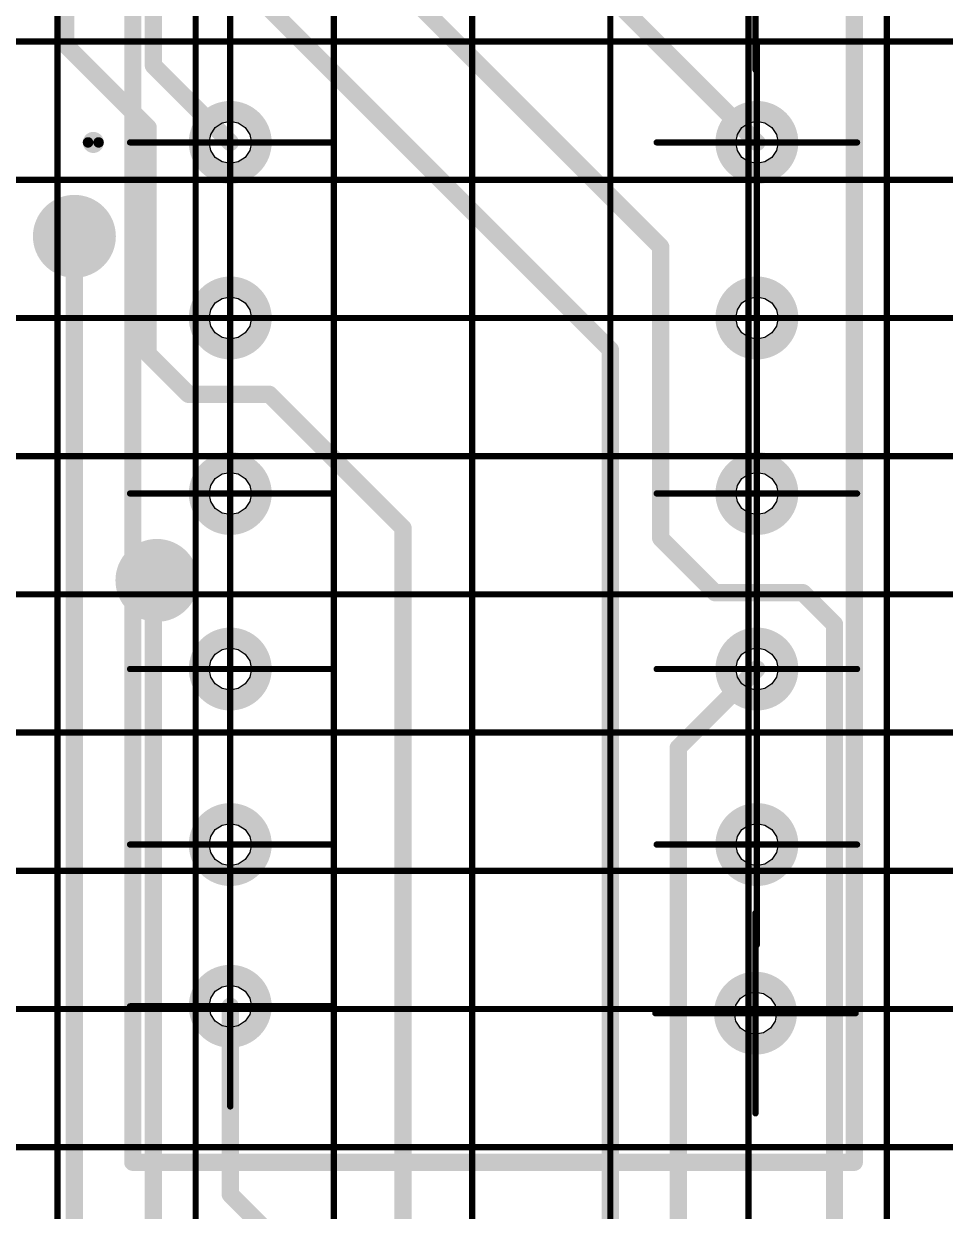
# Model space of a CAD drawing. Header units: millimetres. Extents: x 0 to 841, y 0 to 2540.
# Drawn here: x 112.02 to 138.69, y 2405.15 to 2439.51 of the extents above; entities that cross this region are included whole.
import ezdxf

# ---------------------------------------------------------------- set-up
doc = ezdxf.new("R2010")
doc.units = ezdxf.units.MM
for name, color, linetype in [('Mechanical11', 56, 'Continuous'), ('Mechanical12', 56, 'Continuous'), ('Mechanical7', 56, 'Continuous'), ('Mechanical9', 56, 'Continuous')]:
    doc.layers.add(name, color=color, linetype=linetype)

# ---------------------------------------------------------------- blocks, each defined once
blk = doc.blocks.new('BOASVIEW______T___O_______2_1_33_1_B_1')
at = {"layer": 'Mechanical12', "const_width": 0.5}
for points in [[(42.181, 155.565), (42.181, 194.275)], [(63.059, 155.565), (63.059, 194.275)], [(42.181, 155.565), (63.059, 155.565)]]:
    blk.add_lwpolyline(points, dxfattribs=at)
at = {"layer": 'Mechanical12'}
for points, const_width in [([(45.9, 185.08, 1), (44.1, 185.08, 1)], 0.6), ([(61.14, 185.08, 1), (59.34, 185.08, 1)], 0.6), ([(41.19, 185.08, 1), (40.885, 185.08, 1)], 0.305), ([(43.95, 185.08, 1), (44.25, 185.08, 1)], 0.3), ([(45.75, 185.08, 1), (46.05, 185.08, 1)], 0.3), ([(59.19, 185.08, 1), (59.49, 185.08, 1)], 0.3), ([(60.99, 185.08, 1), (61.29, 185.08, 1)], 0.3), ([(40.809, 185.08, 1), (40.961, 185.08, 1)], 0.152), ([(41.114, 185.08, 1), (41.266, 185.08, 1)], 0.152), ([(45.9, 180, 1), (44.1, 180, 1)], 0.6), ([(61.14, 180, 1), (59.34, 180, 1)], 0.6), ([(43.95, 180, 1), (44.25, 180, 1)], 0.3), ([(45.75, 180, 1), (46.05, 180, 1)], 0.3), ([(59.19, 180, 1), (59.49, 180, 1)], 0.3), ([(60.99, 180, 1), (61.29, 180, 1)], 0.3), ([(45.9, 174.92, 1), (44.1, 174.92, 1)], 0.6), ([(61.14, 174.92, 1), (59.34, 174.92, 1)], 0.6), ([(43.95, 174.92, 1), (44.25, 174.92, 1)], 0.3), ([(45.75, 174.92, 1), (46.05, 174.92, 1)], 0.3), ([(59.19, 174.92, 1), (59.49, 174.92, 1)], 0.3), ([(60.99, 174.92, 1), (61.29, 174.92, 1)], 0.3), ([(45.9, 169.84, 1), (44.1, 169.84, 1)], 0.6), ([(61.14, 169.84, 1), (59.34, 169.84, 1)], 0.6), ([(43.95, 169.84, 1), (44.25, 169.84, 1)], 0.3), ([(45.75, 169.84, 1), (46.05, 169.84, 1)], 0.3), ([(59.19, 169.84, 1), (59.49, 169.84, 1)], 0.3), ([(60.99, 169.84, 1), (61.29, 169.84, 1)], 0.3), ([(45.9, 164.76, 1), (44.1, 164.76, 1)], 0.6), ([(61.14, 164.76, 1), (59.34, 164.76, 1)], 0.6), ([(43.95, 164.76, 1), (44.25, 164.76, 1)], 0.3), ([(45.75, 164.76, 1), (46.05, 164.76, 1)], 0.3), ([(59.19, 164.76, 1), (59.49, 164.76, 1)], 0.3), ([(60.99, 164.76, 1), (61.29, 164.76, 1)], 0.3), ([(45.9, 160.08, 1), (44.1, 160.08, 1)], 0.6), ([(61.1, 159.88, 1), (59.3, 159.88, 1)], 0.6), ([(43.95, 160.08, 1), (44.25, 160.08, 1)], 0.3), ([(45.75, 160.08, 1), (46.05, 160.08, 1)], 0.3), ([(59.15, 159.88, 1), (59.45, 159.88, 1)], 0.3), ([(60.95, 159.88, 1), (61.25, 159.88, 1)], 0.3), ([(42.056, 155.565, 1), (42.306, 155.565, 1)], 0.25), ([(42.056, 155.565, 1), (42.306, 155.565, 1)], 0.25), ([(62.934, 155.565, 1), (63.184, 155.565, 1)], 0.25), ([(62.934, 155.565, 1), (63.184, 155.565, 1)], 0.25)]:
    blk.add_lwpolyline(points, format="xyb", close=True, dxfattribs=dict(at, const_width=const_width))
at = {"layer": 'Mechanical7', "const_width": 0.18}
for points in [[(45, 187.18), (45, 192.98)], [(60.2, 187.18), (60.2, 192.98)], [(45, 182.18), (45, 187.98)], [(60.24, 182.18), (60.24, 187.98)], [(42.1, 185.08), (47.9, 185.08)], [(57.34, 185.08), (63.14, 185.08)], [(45, 177.1), (45, 182.9)], [(60.24, 177.1), (60.24, 182.9)], [(42.1, 180), (47.9, 180)], [(57.34, 180), (63.14, 180)], [(45, 172.02), (45, 177.82)], [(60.24, 172.02), (60.24, 177.82)], [(42.1, 174.92), (47.9, 174.92)], [(57.34, 174.92), (63.14, 174.92)], [(45, 166.94), (45, 172.74)], [(60.24, 166.94), (60.24, 172.74)], [(42.1, 169.84), (47.9, 169.84)], [(57.34, 169.84), (63.14, 169.84)], [(45, 161.86), (45, 167.66)], [(60.24, 161.86), (60.24, 167.66)], [(42.1, 164.76), (47.9, 164.76)], [(57.34, 164.76), (63.14, 164.76)], [(45, 157.18), (45, 162.98)], [(60.2, 156.98), (60.2, 162.78)], [(42.1, 160.08), (47.9, 160.08)], [(57.3, 159.88), (63.1, 159.88)]]:
    blk.add_lwpolyline(points, dxfattribs=at)
at = {"layer": 'Mechanical7', "const_width": 0.09}
for points in [[(44.955, 187.98, 1), (45.045, 187.98, 1)], [(60.195, 187.98, 1), (60.285, 187.98, 1)], [(44.955, 187.18, 1), (45.045, 187.18, 1)], [(60.155, 187.18, 1), (60.245, 187.18, 1)], [(42.055, 185.08, 1), (42.145, 185.08, 1)], [(47.855, 185.08, 1), (47.945, 185.08, 1)], [(57.295, 185.08, 1), (57.385, 185.08, 1)], [(63.095, 185.08, 1), (63.185, 185.08, 1)], [(44.955, 182.9, 1), (45.045, 182.9, 1)], [(60.195, 182.9, 1), (60.285, 182.9, 1)], [(44.955, 182.18, 1), (45.045, 182.18, 1)], [(60.195, 182.18, 1), (60.285, 182.18, 1)], [(42.055, 180, 1), (42.145, 180, 1)], [(47.855, 180, 1), (47.945, 180, 1)], [(57.295, 180, 1), (57.385, 180, 1)], [(63.095, 180, 1), (63.185, 180, 1)], [(44.955, 177.82, 1), (45.045, 177.82, 1)], [(60.195, 177.82, 1), (60.285, 177.82, 1)], [(44.955, 177.1, 1), (45.045, 177.1, 1)], [(60.195, 177.1, 1), (60.285, 177.1, 1)], [(42.055, 174.92, 1), (42.145, 174.92, 1)], [(47.855, 174.92, 1), (47.945, 174.92, 1)], [(57.295, 174.92, 1), (57.385, 174.92, 1)], [(63.095, 174.92, 1), (63.185, 174.92, 1)], [(44.955, 172.74, 1), (45.045, 172.74, 1)], [(60.195, 172.74, 1), (60.285, 172.74, 1)], [(44.955, 172.02, 1), (45.045, 172.02, 1)], [(60.195, 172.02, 1), (60.285, 172.02, 1)], [(42.055, 169.84, 1), (42.145, 169.84, 1)], [(47.855, 169.84, 1), (47.945, 169.84, 1)], [(57.295, 169.84, 1), (57.385, 169.84, 1)], [(63.095, 169.84, 1), (63.185, 169.84, 1)], [(44.955, 167.66, 1), (45.045, 167.66, 1)], [(60.195, 167.66, 1), (60.285, 167.66, 1)], [(44.955, 166.94, 1), (45.045, 166.94, 1)], [(60.195, 166.94, 1), (60.285, 166.94, 1)], [(42.055, 164.76, 1), (42.145, 164.76, 1)], [(47.855, 164.76, 1), (47.945, 164.76, 1)], [(57.295, 164.76, 1), (57.385, 164.76, 1)], [(63.095, 164.76, 1), (63.185, 164.76, 1)], [(44.955, 162.98, 1), (45.045, 162.98, 1)], [(60.155, 162.78, 1), (60.245, 162.78, 1)], [(44.955, 161.86, 1), (45.045, 161.86, 1)], [(60.195, 161.86, 1), (60.285, 161.86, 1)], [(42.055, 160.08, 1), (42.145, 160.08, 1)], [(47.855, 160.08, 1), (47.945, 160.08, 1)], [(57.255, 159.88, 1), (57.345, 159.88, 1)], [(63.055, 159.88, 1), (63.145, 159.88, 1)], [(44.955, 157.18, 1), (45.045, 157.18, 1)], [(60.155, 156.98, 1), (60.245, 156.98, 1)]]:
    blk.add_lwpolyline(points, format="xyb", close=True, dxfattribs=at)
blk = doc.blocks.new('BOASVIEW______T___L_____2_1_1_1_B_4')
at = {"layer": 'Mechanical11'}
for p, q in [((45, 185.08), (45, 185.692)), ((45, 185.692), (45.234, 185.645)), ((45.234, 185.645), (45.433, 185.513)), ((60.24, 185.08), (60.24, 185.692)), ((60.24, 185.692), (60.474, 185.645)), ((60.474, 185.645), (60.673, 185.513)), ((45.433, 185.513), (45.565, 185.314)), ((45.565, 185.314), (45.612, 185.08)), ((60.673, 185.513), (60.805, 185.314)), ((60.805, 185.314), (60.852, 185.08)), ((45, 185.08), (45.612, 185.08)), ((45, 184.468), (45, 185.08)), ((45.612, 185.08), (45, 185.08)), ((45.612, 185.08), (45.565, 184.846)), ((60.24, 185.08), (60.852, 185.08)), ((60.24, 184.468), (60.24, 185.08)), ((60.852, 185.08), (60.24, 185.08)), ((60.852, 185.08), (60.805, 184.846)), ((45.433, 184.647), (45.234, 184.515)), ((45.565, 184.846), (45.433, 184.647)), ((60.673, 184.647), (60.474, 184.515)), ((60.805, 184.846), (60.673, 184.647)), ((45.234, 184.515), (45, 184.468)), ((60.474, 184.515), (60.24, 184.468)), ((45, 180), (45, 180.612)), ((45, 180.612), (45.234, 180.565)), ((45.234, 180.565), (45.433, 180.433)), ((45.433, 180.433), (45.565, 180.234)), ((60.24, 180), (60.24, 180.612)), ((60.24, 180.612), (60.474, 180.565)), ((60.474, 180.565), (60.673, 180.433)), ((60.673, 180.433), (60.805, 180.234)), ((45.565, 180.234), (45.612, 180)), ((60.805, 180.234), (60.852, 180)), ((45, 180), (45.612, 180)), ((45, 179.388), (45, 180)), ((45.612, 180), (45, 180)), ((45.565, 179.766), (45.433, 179.567)), ((45.612, 180), (45.565, 179.766)), ((60.24, 180), (60.852, 180)), ((60.24, 179.388), (60.24, 180)), ((60.852, 180), (60.24, 180)), ((60.805, 179.766), (60.673, 179.567)), ((60.852, 180), (60.805, 179.766)), ((45.234, 179.435), (45, 179.388)), ((45.433, 179.567), (45.234, 179.435)), ((60.474, 179.435), (60.24, 179.388)), ((60.673, 179.567), (60.474, 179.435)), ((45, 174.92), (45, 175.532)), ((45, 175.532), (45.234, 175.485)), ((45.234, 175.485), (45.433, 175.353)), ((45.433, 175.353), (45.565, 175.154)), ((60.24, 174.92), (60.24, 175.532)), ((60.24, 175.532), (60.474, 175.485)), ((60.474, 175.485), (60.673, 175.353)), ((60.673, 175.353), (60.805, 175.154)), ((45.565, 175.154), (45.612, 174.92)), ((60.805, 175.154), (60.852, 174.92)), ((45, 174.92), (45.612, 174.92)), ((45, 174.308), (45, 174.92)), ((45.612, 174.92), (45, 174.92)), ((45.565, 174.686), (45.433, 174.487)), ((45.612, 174.92), (45.565, 174.686)), ((60.24, 174.92), (60.852, 174.92)), ((60.24, 174.308), (60.24, 174.92)), ((60.852, 174.92), (60.24, 174.92)), ((60.805, 174.686), (60.673, 174.487)), ((60.852, 174.92), (60.805, 174.686)), ((45.234, 174.355), (45, 174.308)), ((45.433, 174.487), (45.234, 174.355)), ((60.474, 174.355), (60.24, 174.308)), ((60.673, 174.487), (60.474, 174.355)), ((45, 169.84), (45, 170.452)), ((45, 170.452), (45.234, 170.405)), ((45.234, 170.405), (45.433, 170.273)), ((45.433, 170.273), (45.565, 170.074)), ((60.24, 169.84), (60.24, 170.452)), ((60.24, 170.452), (60.474, 170.405)), ((60.474, 170.405), (60.673, 170.273)), ((60.673, 170.273), (60.805, 170.074)), ((45, 169.84), (45.612, 169.84)), ((45, 169.228), (45, 169.84)), ((45.612, 169.84), (45, 169.84)), ((45.565, 170.074), (45.612, 169.84)), ((45.612, 169.84), (45.565, 169.606)), ((60.24, 169.84), (60.852, 169.84)), ((60.24, 169.228), (60.24, 169.84)), ((60.852, 169.84), (60.24, 169.84)), ((60.805, 170.074), (60.852, 169.84)), ((60.852, 169.84), (60.805, 169.606)), ((45.565, 169.606), (45.433, 169.407)), ((60.805, 169.606), (60.673, 169.407)), ((45.234, 169.275), (45, 169.228)), ((45.433, 169.407), (45.234, 169.275)), ((60.474, 169.275), (60.24, 169.228)), ((60.673, 169.407), (60.474, 169.275)), ((45, 164.76), (45, 165.372)), ((45, 165.372), (45.234, 165.325)), ((45.234, 165.325), (45.433, 165.193)), ((60.24, 164.76), (60.24, 165.372)), ((60.24, 165.372), (60.474, 165.325)), ((60.474, 165.325), (60.673, 165.193)), ((45.433, 165.193), (45.565, 164.994)), ((45.565, 164.994), (45.612, 164.76)), ((60.673, 165.193), (60.805, 164.994)), ((60.805, 164.994), (60.852, 164.76)), ((45, 164.76), (45.612, 164.76)), ((45, 164.148), (45, 164.76)), ((45.612, 164.76), (45, 164.76)), ((45.612, 164.76), (45.565, 164.526)), ((60.24, 164.76), (60.852, 164.76)), ((60.24, 164.148), (60.24, 164.76)), ((60.852, 164.76), (60.24, 164.76)), ((60.852, 164.76), (60.805, 164.526)), ((45.433, 164.327), (45.234, 164.195)), ((45.565, 164.526), (45.433, 164.327)), ((60.673, 164.327), (60.474, 164.195)), ((60.805, 164.526), (60.673, 164.327)), ((45.234, 164.195), (45, 164.148)), ((60.474, 164.195), (60.24, 164.148)), ((45, 160.08), (45, 160.692)), ((45, 160.692), (45.234, 160.645)), ((45.234, 160.645), (45.433, 160.513)), ((45.433, 160.513), (45.565, 160.314)), ((45.565, 160.314), (45.612, 160.08)), ((60.2, 159.88), (60.2, 160.492)), ((60.2, 160.492), (60.434, 160.445)), ((60.434, 160.445), (60.633, 160.313)), ((60.633, 160.313), (60.765, 160.114)), ((45, 160.08), (45.612, 160.08)), ((45, 159.468), (45, 160.08)), ((45.612, 160.08), (45, 160.08)), ((45.565, 159.846), (45.433, 159.647)), ((45.612, 160.08), (45.565, 159.846)), ((60.2, 159.88), (60.812, 159.88)), ((60.2, 159.268), (60.2, 159.88)), ((60.812, 159.88), (60.2, 159.88)), ((60.765, 160.114), (60.812, 159.88)), ((60.812, 159.88), (60.765, 159.646)), ((45.234, 159.515), (45, 159.468)), ((45.433, 159.647), (45.234, 159.515)), ((60.765, 159.646), (60.633, 159.447)), ((60.434, 159.315), (60.2, 159.268)), ((60.633, 159.447), (60.434, 159.315))]:
    blk.add_line(p, q, dxfattribs=at)
for points, const_width in [([(40.84, 182.362, 1), (40.14, 182.362, 1)], 0.7), ([(39.965, 182.362, 1), (40.315, 182.362, 1)], 0.35), ([(40.665, 182.362, 1), (41.015, 182.362, 1)], 0.35), ([(43.228, 172.405, 1), (42.528, 172.405, 1)], 0.7), ([(42.353, 172.405, 1), (42.703, 172.405, 1)], 0.35), ([(43.053, 172.405, 1), (43.403, 172.405, 1)], 0.35)]:
    blk.add_lwpolyline(points, format="xyb", close=True, dxfattribs=dict(at, const_width=const_width))
at = {"layer": 'Mechanical12'}
for p, q in [((44.567, 185.513), (44.766, 185.645)), ((44.766, 185.645), (45, 185.692)), ((45, 185.692), (45, 185.08)), ((59.807, 185.513), (60.006, 185.645)), ((60.006, 185.645), (60.24, 185.692)), ((60.24, 185.692), (60.24, 185.08)), ((44.388, 185.08), (44.435, 185.314)), ((44.435, 185.314), (44.567, 185.513)), ((59.628, 185.08), (59.675, 185.314)), ((59.675, 185.314), (59.807, 185.513)), ((44.388, 185.08), (45, 185.08)), ((44.435, 184.846), (44.388, 185.08)), ((45, 185.08), (44.388, 185.08)), ((45, 185.08), (45, 184.468)), ((59.628, 185.08), (60.24, 185.08)), ((59.675, 184.846), (59.628, 185.08)), ((60.24, 185.08), (59.628, 185.08)), ((60.24, 185.08), (60.24, 184.468)), ((44.567, 184.647), (44.435, 184.846)), ((44.766, 184.515), (44.567, 184.647)), ((59.807, 184.647), (59.675, 184.846)), ((60.006, 184.515), (59.807, 184.647)), ((45, 184.468), (44.766, 184.515)), ((60.24, 184.468), (60.006, 184.515)), ((44.435, 180.234), (44.567, 180.433)), ((44.567, 180.433), (44.766, 180.565)), ((44.766, 180.565), (45, 180.612)), ((45, 180.612), (45, 180)), ((59.675, 180.234), (59.807, 180.433)), ((59.807, 180.433), (60.006, 180.565)), ((60.006, 180.565), (60.24, 180.612)), ((60.24, 180.612), (60.24, 180)), ((44.388, 180), (44.435, 180.234)), ((59.628, 180), (59.675, 180.234)), ((44.388, 180), (45, 180)), ((44.435, 179.766), (44.388, 180)), ((45, 180), (44.388, 180)), ((44.567, 179.567), (44.435, 179.766)), ((45, 180), (45, 179.388)), ((59.628, 180), (60.24, 180)), ((59.675, 179.766), (59.628, 180)), ((60.24, 180), (59.628, 180)), ((59.807, 179.567), (59.675, 179.766)), ((60.24, 180), (60.24, 179.388)), ((44.766, 179.435), (44.567, 179.567)), ((45, 179.388), (44.766, 179.435)), ((60.006, 179.435), (59.807, 179.567)), ((60.24, 179.388), (60.006, 179.435)), ((44.435, 175.154), (44.567, 175.353)), ((44.567, 175.353), (44.766, 175.485)), ((44.766, 175.485), (45, 175.532)), ((45, 175.532), (45, 174.92)), ((59.675, 175.154), (59.807, 175.353)), ((59.807, 175.353), (60.006, 175.485)), ((60.006, 175.485), (60.24, 175.532)), ((60.24, 175.532), (60.24, 174.92)), ((44.388, 174.92), (44.435, 175.154)), ((59.628, 174.92), (59.675, 175.154)), ((44.388, 174.92), (45, 174.92)), ((44.435, 174.686), (44.388, 174.92)), ((45, 174.92), (44.388, 174.92)), ((44.567, 174.487), (44.435, 174.686)), ((45, 174.92), (45, 174.308)), ((59.628, 174.92), (60.24, 174.92)), ((59.675, 174.686), (59.628, 174.92)), ((60.24, 174.92), (59.628, 174.92)), ((59.807, 174.487), (59.675, 174.686)), ((60.24, 174.92), (60.24, 174.308)), ((44.766, 174.355), (44.567, 174.487)), ((45, 174.308), (44.766, 174.355)), ((60.006, 174.355), (59.807, 174.487)), ((60.24, 174.308), (60.006, 174.355)), ((44.435, 170.074), (44.567, 170.273)), ((44.567, 170.273), (44.766, 170.405)), ((44.766, 170.405), (45, 170.452)), ((45, 170.452), (45, 169.84)), ((59.675, 170.074), (59.807, 170.273)), ((59.807, 170.273), (60.006, 170.405)), ((60.006, 170.405), (60.24, 170.452)), ((60.24, 170.452), (60.24, 169.84)), ((44.388, 169.84), (44.435, 170.074)), ((44.388, 169.84), (45, 169.84)), ((44.435, 169.606), (44.388, 169.84)), ((45, 169.84), (44.388, 169.84)), ((45, 169.84), (45, 169.228)), ((59.628, 169.84), (59.675, 170.074)), ((59.628, 169.84), (60.24, 169.84)), ((59.675, 169.606), (59.628, 169.84)), ((60.24, 169.84), (59.628, 169.84)), ((60.24, 169.84), (60.24, 169.228)), ((44.567, 169.407), (44.435, 169.606)), ((59.807, 169.407), (59.675, 169.606)), ((44.766, 169.275), (44.567, 169.407)), ((45, 169.228), (44.766, 169.275)), ((60.006, 169.275), (59.807, 169.407)), ((60.24, 169.228), (60.006, 169.275)), ((44.567, 165.193), (44.766, 165.325)), ((44.766, 165.325), (45, 165.372)), ((45, 165.372), (45, 164.76)), ((59.807, 165.193), (60.006, 165.325)), ((60.006, 165.325), (60.24, 165.372)), ((60.24, 165.372), (60.24, 164.76)), ((44.388, 164.76), (44.435, 164.994)), ((44.435, 164.994), (44.567, 165.193)), ((59.628, 164.76), (59.675, 164.994)), ((59.675, 164.994), (59.807, 165.193)), ((44.388, 164.76), (45, 164.76)), ((44.435, 164.526), (44.388, 164.76)), ((45, 164.76), (44.388, 164.76)), ((45, 164.76), (45, 164.148)), ((59.628, 164.76), (60.24, 164.76)), ((59.675, 164.526), (59.628, 164.76)), ((60.24, 164.76), (59.628, 164.76)), ((60.24, 164.76), (60.24, 164.148)), ((44.567, 164.327), (44.435, 164.526)), ((44.766, 164.195), (44.567, 164.327)), ((59.807, 164.327), (59.675, 164.526)), ((60.006, 164.195), (59.807, 164.327)), ((45, 164.148), (44.766, 164.195)), ((60.24, 164.148), (60.006, 164.195)), ((44.435, 160.314), (44.567, 160.513)), ((44.567, 160.513), (44.766, 160.645)), ((44.766, 160.645), (45, 160.692)), ((45, 160.692), (45, 160.08)), ((44.388, 160.08), (44.435, 160.314)), ((59.635, 160.114), (59.767, 160.313)), ((59.767, 160.313), (59.966, 160.445)), ((59.966, 160.445), (60.2, 160.492)), ((60.2, 160.492), (60.2, 159.88)), ((44.388, 160.08), (45, 160.08)), ((44.435, 159.846), (44.388, 160.08)), ((45, 160.08), (44.388, 160.08)), ((44.567, 159.647), (44.435, 159.846)), ((45, 160.08), (45, 159.468)), ((59.588, 159.88), (59.635, 160.114)), ((59.588, 159.88), (60.2, 159.88)), ((59.635, 159.646), (59.588, 159.88)), ((60.2, 159.88), (59.588, 159.88)), ((60.2, 159.88), (60.2, 159.268)), ((44.766, 159.515), (44.567, 159.647)), ((45, 159.468), (44.766, 159.515)), ((59.767, 159.447), (59.635, 159.646)), ((59.966, 159.315), (59.767, 159.447)), ((60.2, 159.268), (59.966, 159.315))]:
    blk.add_line(p, q, dxfattribs=at)
at = {"layer": 'Mechanical12', "const_width": 0.5}
for points in [[(51.63, 193.69), (60.24, 185.08)], [(47.196, 192.318), (57.457, 182.057)], [(40.236, 187.899), (40.236, 192.166)], [(42.776, 187.304), (42.776, 191.302)], [(45, 190.08), (56, 179.08)], [(40.236, 187.899), (42.624, 185.511)], [(42.776, 187.304), (45, 185.08)], [(42.624, 178.958), (42.624, 185.511)], [(40.49, 150.764), (40.49, 182.362)], [(57.457, 173.624), (57.457, 182.057)], [(42.624, 178.958), (43.792, 177.79)], [(56, 146), (56, 179.08)], [(43.792, 177.79), (46.129, 177.79)], [(46.129, 177.79), (50, 173.918)], [(50, 146), (50, 173.918)], [(57.457, 173.624), (59.032, 172.049)], [(42.776, 172.303), (42.878, 172.405)], [(42.776, 152.644), (42.776, 172.303)], [(59.032, 172.049), (61.572, 172.049)], [(61.572, 172.049), (62.486, 171.135)], [(62.486, 148.427), (62.486, 171.135)], [(57.965, 167.565), (60.24, 169.84)], [(57.965, 139.623), (57.965, 167.565)], [(45, 154.636), (45, 160.08)], [(45, 154.636), (45.976, 153.66)]]:
    blk.add_lwpolyline(points, dxfattribs=at)
at = {"layer": 'Mechanical12'}
for points, const_width in [([(40.111, 187.899, 1), (40.361, 187.899, 1)], 0.25), ([(40.111, 187.899, 1), (40.361, 187.899, 1)], 0.25), ([(42.651, 187.304, 1), (42.901, 187.304, 1)], 0.25), ([(42.651, 187.304, 1), (42.901, 187.304, 1)], 0.25), ([(45.9, 185.08, 1), (44.1, 185.08, 1)], 0.6), ([(61.14, 185.08, 1), (59.34, 185.08, 1)], 0.6), ([(42.499, 185.511, 1), (42.749, 185.511, 1)], 0.25), ([(42.499, 185.511, 1), (42.749, 185.511, 1)], 0.25), ([(43.95, 185.08, 1), (44.25, 185.08, 1)], 0.3), ([(44.875, 185.08, 1), (45.125, 185.08, 1)], 0.25), ([(45.75, 185.08, 1), (46.05, 185.08, 1)], 0.3), ([(59.19, 185.08, 1), (59.49, 185.08, 1)], 0.3), ([(60.115, 185.08, 1), (60.365, 185.08, 1)], 0.25), ([(60.99, 185.08, 1), (61.29, 185.08, 1)], 0.3), ([(41.44, 182.362, 1), (39.54, 182.362, 1)], 0.5), ([(39.415, 182.362, 1), (39.665, 182.362, 1)], 0.25), ([(40.365, 182.362, 1), (40.615, 182.362, 1)], 0.25), ([(41.315, 182.362, 1), (41.565, 182.362, 1)], 0.25), ([(57.332, 182.057, 1), (57.582, 182.057, 1)], 0.25), ([(57.332, 182.057, 1), (57.582, 182.057, 1)], 0.25), ([(45.9, 180, 1), (44.1, 180, 1)], 0.6), ([(61.14, 180, 1), (59.34, 180, 1)], 0.6), ([(43.95, 180, 1), (44.25, 180, 1)], 0.3), ([(45.75, 180, 1), (46.05, 180, 1)], 0.3), ([(59.19, 180, 1), (59.49, 180, 1)], 0.3), ([(60.99, 180, 1), (61.29, 180, 1)], 0.3), ([(42.499, 178.958, 1), (42.749, 178.958, 1)], 0.25), ([(42.499, 178.958, 1), (42.749, 178.958, 1)], 0.25), ([(55.875, 179.08, 1), (56.125, 179.08, 1)], 0.25), ([(55.875, 179.08, 1), (56.125, 179.08, 1)], 0.25), ([(43.667, 177.79, 1), (43.917, 177.79, 1)], 0.25), ([(43.667, 177.79, 1), (43.917, 177.79, 1)], 0.25), ([(46.004, 177.79, 1), (46.254, 177.79, 1)], 0.25), ([(46.004, 177.79, 1), (46.254, 177.79, 1)], 0.25), ([(45.9, 174.92, 1), (44.1, 174.92, 1)], 0.6), ([(61.14, 174.92, 1), (59.34, 174.92, 1)], 0.6), ([(43.95, 174.92, 1), (44.25, 174.92, 1)], 0.3), ([(45.75, 174.92, 1), (46.05, 174.92, 1)], 0.3), ([(59.19, 174.92, 1), (59.49, 174.92, 1)], 0.3), ([(60.99, 174.92, 1), (61.29, 174.92, 1)], 0.3), ([(49.875, 173.918, 1), (50.125, 173.918, 1)], 0.25), ([(49.875, 173.918, 1), (50.125, 173.918, 1)], 0.25), ([(43.828, 172.405, 1), (41.928, 172.405, 1)], 0.5), ([(57.332, 173.624, 1), (57.582, 173.624, 1)], 0.25), ([(57.332, 173.624, 1), (57.582, 173.624, 1)], 0.25), ([(41.803, 172.405, 1), (42.053, 172.405, 1)], 0.25), ([(42.651, 172.303, 1), (42.901, 172.303, 1)], 0.25), ([(42.651, 172.303, 1), (42.901, 172.303, 1)], 0.25), ([(42.753, 172.405, 1), (43.003, 172.405, 1)], 0.25), ([(43.703, 172.405, 1), (43.953, 172.405, 1)], 0.25), ([(58.907, 172.049, 1), (59.157, 172.049, 1)], 0.25), ([(58.907, 172.049, 1), (59.157, 172.049, 1)], 0.25), ([(61.447, 172.049, 1), (61.697, 172.049, 1)], 0.25), ([(61.447, 172.049, 1), (61.697, 172.049, 1)], 0.25), ([(62.361, 171.135, 1), (62.611, 171.135, 1)], 0.25), ([(62.361, 171.135, 1), (62.611, 171.135, 1)], 0.25), ([(45.9, 169.84, 1), (44.1, 169.84, 1)], 0.6), ([(61.14, 169.84, 1), (59.34, 169.84, 1)], 0.6), ([(43.95, 169.84, 1), (44.25, 169.84, 1)], 0.3), ([(45.75, 169.84, 1), (46.05, 169.84, 1)], 0.3), ([(59.19, 169.84, 1), (59.49, 169.84, 1)], 0.3), ([(60.99, 169.84, 1), (61.29, 169.84, 1)], 0.3), ([(60.115, 169.84, 1), (60.365, 169.84, 1)], 0.25), ([(57.84, 167.565, 1), (58.09, 167.565, 1)], 0.25), ([(57.84, 167.565, 1), (58.09, 167.565, 1)], 0.25), ([(45.9, 164.76, 1), (44.1, 164.76, 1)], 0.6), ([(61.14, 164.76, 1), (59.34, 164.76, 1)], 0.6), ([(43.95, 164.76, 1), (44.25, 164.76, 1)], 0.3), ([(45.75, 164.76, 1), (46.05, 164.76, 1)], 0.3), ([(59.19, 164.76, 1), (59.49, 164.76, 1)], 0.3), ([(60.99, 164.76, 1), (61.29, 164.76, 1)], 0.3), ([(45.9, 160.08, 1), (44.1, 160.08, 1)], 0.6), ([(61.1, 159.88, 1), (59.3, 159.88, 1)], 0.6), ([(43.95, 160.08, 1), (44.25, 160.08, 1)], 0.3), ([(44.875, 160.08, 1), (45.125, 160.08, 1)], 0.25), ([(45.75, 160.08, 1), (46.05, 160.08, 1)], 0.3), ([(59.15, 159.88, 1), (59.45, 159.88, 1)], 0.3), ([(60.95, 159.88, 1), (61.25, 159.88, 1)], 0.3), ([(44.875, 154.636, 1), (45.125, 154.636, 1)], 0.25), ([(44.875, 154.636, 1), (45.125, 154.636, 1)], 0.25)]:
    blk.add_lwpolyline(points, format="xyb", close=True, dxfattribs=dict(at, const_width=const_width))
at = {"layer": 'Mechanical7', "const_width": 0.18}
for points in [[(45, 187.48), (45, 192.68)], [(60.2, 187.48), (60.2, 192.68)], [(45, 182.48), (45, 187.68)], [(60.24, 182.48), (60.24, 187.68)], [(42.4, 185.08), (47.6, 185.08)], [(57.64, 185.08), (62.84, 185.08)], [(45, 177.4), (45, 182.6)], [(60.24, 177.4), (60.24, 182.6)], [(42.4, 180), (47.6, 180)], [(57.64, 180), (62.84, 180)], [(45, 172.32), (45, 177.52)], [(60.24, 172.32), (60.24, 177.52)], [(42.4, 174.92), (47.6, 174.92)], [(57.64, 174.92), (62.84, 174.92)], [(45, 167.24), (45, 172.44)], [(60.24, 167.24), (60.24, 172.44)], [(42.4, 169.84), (47.6, 169.84)], [(57.64, 169.84), (62.84, 169.84)], [(45, 162.16), (45, 167.36)], [(60.24, 162.16), (60.24, 167.36)], [(42.4, 164.76), (47.6, 164.76)], [(57.64, 164.76), (62.84, 164.76)], [(45, 157.48), (45, 162.68)], [(60.2, 157.28), (60.2, 162.48)], [(42.4, 160.08), (47.6, 160.08)], [(57.6, 159.88), (62.8, 159.88)]]:
    blk.add_lwpolyline(points, dxfattribs=at)
at = {"layer": 'Mechanical7', "const_width": 0.09}
for points in [[(44.955, 187.68, 1), (45.045, 187.68, 1)], [(60.195, 187.68, 1), (60.285, 187.68, 1)], [(44.955, 187.48, 1), (45.045, 187.48, 1)], [(60.155, 187.48, 1), (60.245, 187.48, 1)], [(42.355, 185.08, 1), (42.445, 185.08, 1)], [(47.555, 185.08, 1), (47.645, 185.08, 1)], [(57.595, 185.08, 1), (57.685, 185.08, 1)], [(62.795, 185.08, 1), (62.885, 185.08, 1)], [(44.955, 182.6, 1), (45.045, 182.6, 1)], [(44.955, 182.48, 1), (45.045, 182.48, 1)], [(60.195, 182.6, 1), (60.285, 182.6, 1)], [(60.195, 182.48, 1), (60.285, 182.48, 1)], [(42.355, 180, 1), (42.445, 180, 1)], [(47.555, 180, 1), (47.645, 180, 1)], [(57.595, 180, 1), (57.685, 180, 1)], [(62.795, 180, 1), (62.885, 180, 1)], [(44.955, 177.52, 1), (45.045, 177.52, 1)], [(44.955, 177.4, 1), (45.045, 177.4, 1)], [(60.195, 177.52, 1), (60.285, 177.52, 1)], [(60.195, 177.4, 1), (60.285, 177.4, 1)], [(42.355, 174.92, 1), (42.445, 174.92, 1)], [(47.555, 174.92, 1), (47.645, 174.92, 1)], [(57.595, 174.92, 1), (57.685, 174.92, 1)], [(62.795, 174.92, 1), (62.885, 174.92, 1)], [(44.955, 172.44, 1), (45.045, 172.44, 1)], [(60.195, 172.44, 1), (60.285, 172.44, 1)], [(44.955, 172.32, 1), (45.045, 172.32, 1)], [(60.195, 172.32, 1), (60.285, 172.32, 1)], [(42.355, 169.84, 1), (42.445, 169.84, 1)], [(47.555, 169.84, 1), (47.645, 169.84, 1)], [(57.595, 169.84, 1), (57.685, 169.84, 1)], [(62.795, 169.84, 1), (62.885, 169.84, 1)], [(44.955, 167.36, 1), (45.045, 167.36, 1)], [(60.195, 167.36, 1), (60.285, 167.36, 1)], [(44.955, 167.24, 1), (45.045, 167.24, 1)], [(60.195, 167.24, 1), (60.285, 167.24, 1)], [(42.355, 164.76, 1), (42.445, 164.76, 1)], [(47.555, 164.76, 1), (47.645, 164.76, 1)], [(57.595, 164.76, 1), (57.685, 164.76, 1)], [(62.795, 164.76, 1), (62.885, 164.76, 1)], [(44.955, 162.68, 1), (45.045, 162.68, 1)], [(60.155, 162.48, 1), (60.245, 162.48, 1)], [(44.955, 162.16, 1), (45.045, 162.16, 1)], [(60.195, 162.16, 1), (60.285, 162.16, 1)], [(42.355, 160.08, 1), (42.445, 160.08, 1)], [(47.555, 160.08, 1), (47.645, 160.08, 1)], [(57.555, 159.88, 1), (57.645, 159.88, 1)], [(62.755, 159.88, 1), (62.845, 159.88, 1)], [(44.955, 157.48, 1), (45.045, 157.48, 1)], [(60.155, 157.28, 1), (60.245, 157.28, 1)]]:
    blk.add_lwpolyline(points, format="xyb", close=True, dxfattribs=at)
at = {"layer": 'Mechanical9', "const_width": 0.18}
for points in [[(40, 0), (40, 210)], [(44, 0), (44, 210)], [(48, 0), (48, 210)], [(52, 0), (52, 210)], [(56, 0), (56, 210)], [(60, 0), (60, 210)], [(64, 0), (64, 210)], [(0, 188), (320, 188)], [(0, 184), (320, 184)], [(0, 180), (320, 180)], [(0, 176), (320, 176)], [(0, 172), (320, 172)], [(0, 168), (320, 168)], [(0, 164), (320, 164)], [(0, 160), (320, 160)], [(0, 156), (320, 156)]]:
    blk.add_lwpolyline(points, dxfattribs=at)

msp = doc.modelspace()

# ---------------------------------------------------------------- block references
for name in ['BOASVIEW______T___L_____2_1_1_1_B_4', 'BOASVIEW______T___O_______2_1_33_1_B_1']:
    msp.add_blockref(name, (73, 2251))

doc.saveas('drawing.dxf')
